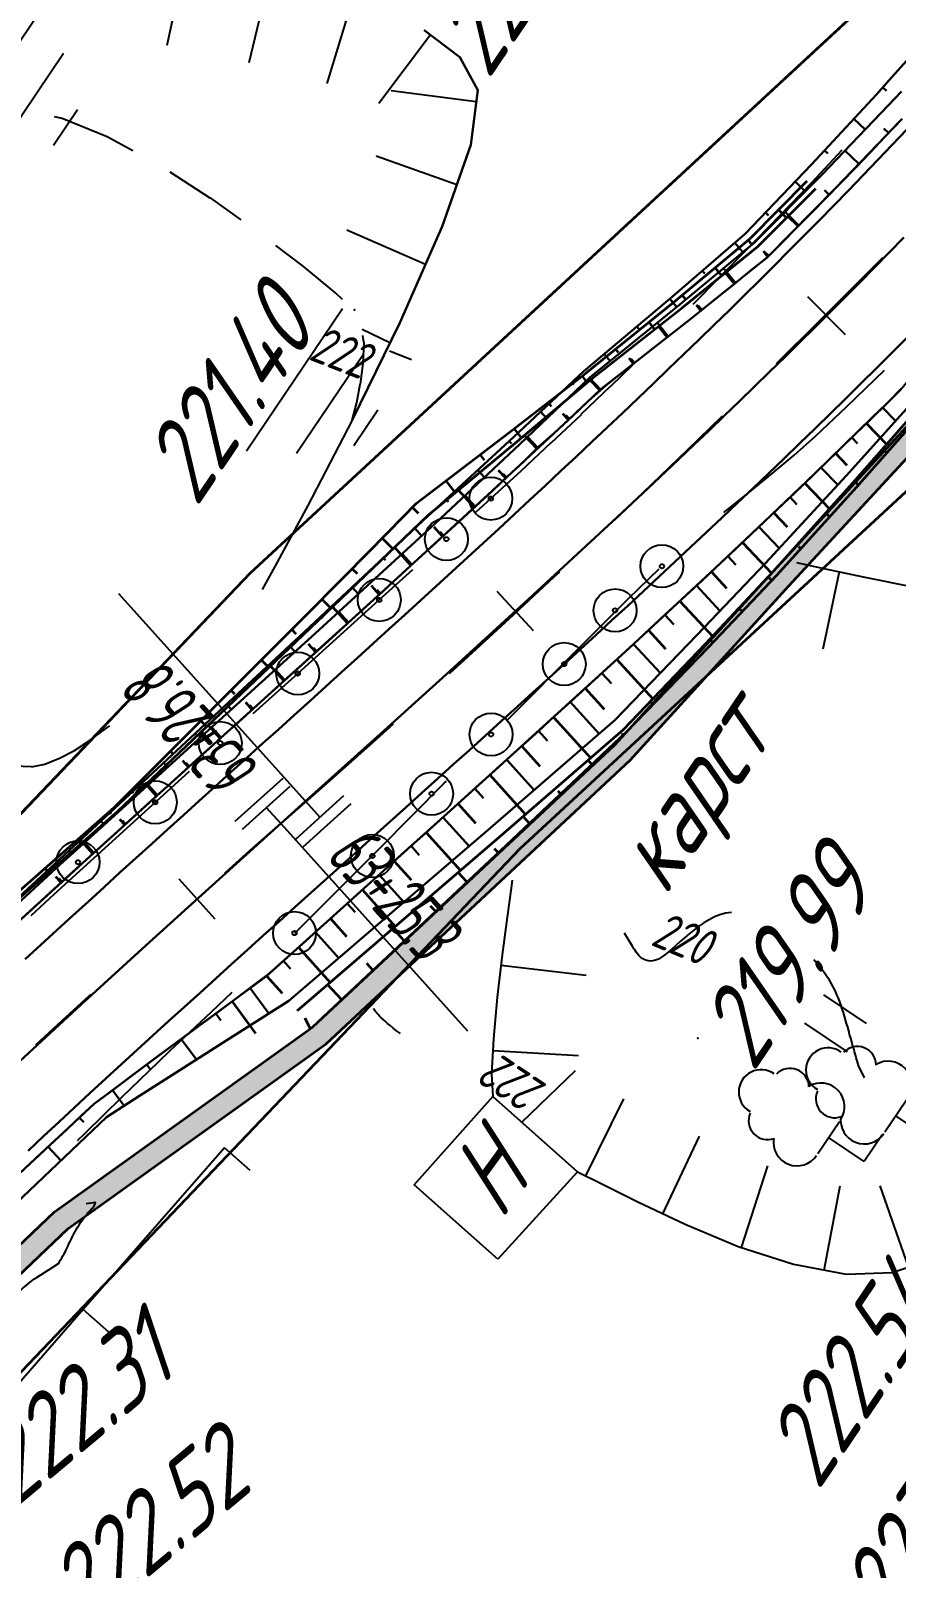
# Model space of a CAD drawing. Header units: millimetres. Extents: x -698 to 8131, y -704 to 4503.
# Drawn here: x 4693.9 to 4734.2, y 3170.8 to 3242.4 of the extents above; entities that cross this region are included whole.
import ezdxf
from ezdxf import colors
from ezdxf.entities.mleader import LeaderData, LeaderLine
from ezdxf.math import Vec2, Vec3

# ---------------------------------------------------------------- set-up
doc = ezdxf.new("R2010")
doc.units = ezdxf.units.MM
for name, pattern in [('CONTI', [0]), ('DASHED', [0.75, 0.5, -0.25]), ('STROT', [1.7, 0.5, -1.2])]:
    doc.linetypes.add(name, pattern=pattern)
for name, color, linetype, lineweight in [('10', 1, 'Continuous', 35), ('КОПИЯ_ОСЬ_13_ОТКОСЫ', 7, 'Continuous', 30), ('ОСЬ_ВЕРХ_ПОКРЫТИЯ_ГРАНИЦЫ_ПОЛОС', 7, 'Continuous', 30), ('ОСЬ_ВЕРХ_ПОКРЫТИЯ_ОСЬ', 1, 'Continuous', 30), ('Ось_примыкания', 1, 'Continuous', 35), ('Тротуар', 40, 'Continuous', 35)]:
    doc.layers.add(name, color=color, linetype=linetype, lineweight=lineweight)
for name, color, linetype in [('GOR_BDEFAULT', 212, 'CONTI'), ('NAD_MDEFAULT', 7, 'CONTI'), ('OBRIVDEFAULT', 32, 'CONTI'), ('PI_OTDEFAULT', 172, 'CONTI'), ('PI_TTDEFAULT', 5, 'CONTI'), ('SIT_LDEFAULT', 7, 'CONTI'), ('USLZNDEFAULT', 7, 'CONTI'), ('ZAPSKDEFAULT', 7, 'CONTI'), ('Выноски', 250, 'Continuous'), ('ОСЬ_ВЕРХ_ПОКРЫТИЯ_ОТКОСЫ', 7, 'Continuous'), ('ОСЬ_ВЕРХ_ПОКРЫТИЯ_ПИКЕТЫ', 1, 'Continuous'), ('ОСЬ_ВЕРХ_ПОКРЫТИЯ_РАЗБИВКА_КРИВ', 1, 'Continuous'), ('разметка', 7, 'Continuous')]:
    doc.layers.add(name, color=color, linetype=linetype)
doc.styles.add('eskd', font='isocpeui.ttf', dxfattribs={"width": 1.2})
doc.styles.add('SHRFT', font='isocpeui.ttf', dxfattribs={"width": 3.5})
doc.styles.get("Standard").update_dxf_attribs({"font": 'isocpeui.ttf'})
doc.styles.add('ГОСТ', font='isocpeui.ttf', dxfattribs={"height": 4})

# ---------------------------------------------------------------- blocks, each defined once
blk = doc.blocks.new('BL_2011')
at = {"color": 0}
for p, q in [((0, 0), (0, 2.4)), ((1.6, 0), (1.6, 2.4))]:
    blk.add_line(p, q, dxfattribs=at)
blk = doc.blocks.new('BL_2001')
at = {"color": 0}
for p, q in [((0, 0), (8, 0)), ((6.8, -2), (1.2, -2)), ((3, -4), (5, -4))]:
    blk.add_line(p, q, dxfattribs=at)
blk = doc.blocks.new('BL_104')
at = {"color": 0}
for p, q in [((-0.9, 2), (0.9, 2)), ((0, 0), (0, 2)), ((1.5, 0), (0, 0))]:
    blk.add_line(p, q, dxfattribs=at)
for centre, radius, start, end in [((0, 5.8), 1.04, 358, 185), ((-0.94, 4.8), 0.88, 100, 235), ((0.94, 4.8), 0.88, 305, 80), ((-1, 3.1), 1.1, 115, 270), ((1, 3.1), 1.1, 270, 65)]:
    blk.add_arc(centre, radius, start, end, dxfattribs=at)
blk = doc.blocks.new('BL_26')
at = {"color": 0}
for radius in [1, 0.1]:
    blk.add_circle((0, 0), radius, dxfattribs=at)
blk = doc.blocks.new('*U49')
at = {"layer": 'КОПИЯ_ОСЬ_13_ОТКОСЫ'}
for points in [[(293.361, 561.265), (297.214, 565.544), (300.462, 569.083), (303.738, 572.575), (307.064, 576.033), (309.085, 578.088), (310.551, 579.563), (313.938, 582.922), (317.024, 586.356), (320.766, 590.427), (322.106, 591.68), (323.447, 592.929), (328.149, 597.267), (337.213, 605.704), (342.743, 610.891), (346.716, 614.557), (349.993, 617.632), (354.119, 621.102), (357.514, 624.032), (360.602, 627.258), (363.632, 630.524), (364.23, 631.183), (365.707, 632.841)], [(293.657, 561), (297.501, 565.283), (299.763, 567.763), (302.041, 570.227), (305.325, 573.711), (308.661, 577.157), (312.152, 580.658), (314.193, 582.658), (317.215, 586.154), (320.883, 590.301), (322.228, 591.547), (323.575, 592.789), (325.598, 594.643), (327.623, 596.489), (331.832, 600.306), (337.472, 605.418), (343.071, 610.532), (347.02, 614.231), (350.277, 617.332), (354.476, 620.733), (357.935, 623.609), (361.087, 626.785), (364.184, 630.003), (364.796, 630.653)], [(363.932, 630.854), (364.112, 630.69)], [(362.575, 629.385), (363.111, 628.888)], [(361.215, 627.919), (361.376, 627.769)], [(359.842, 626.464), (360.318, 626.009)], [(358.459, 625.019), (358.6, 624.885)], [(357.035, 623.618), (357.416, 623.177)], [(355.521, 622.312), (355.631, 622.183)], [(354.005, 621.006), (354.333, 620.617)], [(352.475, 619.719), (352.568, 619.608)], [(350.944, 618.432), (351.224, 618.099)], [(349.441, 617.114), (349.54, 617.008)], [(347.982, 615.745), (348.279, 615.429)], [(346.522, 614.378), (346.627, 614.265)], [(345.052, 613.022), (345.366, 612.682)], [(343.583, 611.666), (343.69, 611.549)], [(342.118, 610.304), (342.442, 609.958)], [(340.659, 608.936), (340.755, 608.833)], [(339.2, 607.568), (339.489, 607.26)], [(337.742, 606.199), (337.826, 606.11)], [(336.28, 604.835), (336.531, 604.565)], [(334.816, 603.472), (334.887, 603.395)], [(333.352, 602.109), (333.567, 601.878)], [(331.888, 600.747), (331.947, 600.682)], [(330.424, 599.384), (330.603, 599.191)], [(328.96, 598.021), (329.009, 597.969)], [(327.493, 596.661), (327.639, 596.503)], [(326.023, 595.305), (326.067, 595.258)], [(324.553, 593.949), (324.685, 593.806)]]:
    blk.add_lwpolyline(points, dxfattribs=at)

msp = doc.modelspace()

# ---------------------------------------------------------------- hatches: boundary and pattern name
at = {"layer": 'Тротуар', "lineweight": 30, "ltscale": 7}
msp.add_hatch(color=256, dxfattribs=at).paths.add_polyline_path([(4750.851, 3240.533), (4744.507, 3234.59), (4739.082, 3228.72), (4728.466, 3217.215), (4721.081, 3209.127), (4707.005, 3195.988), (4694.99, 3187.404), (4689.172, 3181.87), (4683.393, 3176.339), (4676.149, 3169.012), (4671.396, 3161.258), (4672.019, 3160.317), (4672.248, 3160.735), (4676.96, 3168.41), (4684.094, 3175.626), (4689.862, 3181.146), (4695.651, 3186.653), (4707.64, 3195.212), (4721.799, 3208.43), (4729.203, 3216.539), (4739.817, 3228.042), (4745.217, 3233.885), (4751.953, 3240.111)])

# ---------------------------------------------------------------- linework, layer by layer
at = {"layer": '10'}
for p, q in [((4737.293, 3247.844), (4704.083, 3217.114)), ((4716.683, 3204.304), (4750.573, 3235.664)), ((4716.683, 3204.304), (4750.573, 3235.664)), ((4704.083, 3217.114), (4605.073, 3113.424)), ((4617.193, 3100.104), (4716.683, 3204.304)), ((4617.193, 3100.104), (4716.683, 3204.304))]:
    msp.add_line(p, q, dxfattribs=at)
msp.add_lwpolyline([(4789.103, 3384.464), (4785.093, 3347.224), (4781.963, 3330.514), (4765.343, 3289.654), (4750.583, 3264.934), (4737.293, 3247.844), (4704.083, 3217.114), (4605.073, 3113.424), (4594.853, 3105.354), (4502.873, 3046.584), (4488.273, 3034.384), (4472.633, 3015.434), (4468.193, 2995.454), (4472.373, 2972.494)], dxfattribs=at)
at = {"layer": 'GOR_BDEFAULT', "color": 212, "flags": 128}
for points, elevation in [([(4711.619, 3227.08), (4710.579, 3227.48)], 222), ([(4726.519, 3201.33), (4726.249, 3201.29), (4725.979, 3201.22), (4725.729, 3201.12), (4725.479, 3200.99), (4725.229, 3200.85), (4724.999, 3200.69), (4724.769, 3200.51), (4724.549, 3200.33), (4724.339, 3200.15), (4724.139, 3199.97), (4723.939, 3199.8), (4723.759, 3199.63), (4723.579, 3199.48), (4723.419, 3199.35), (4723.259, 3199.24), (4723.119, 3199.16), (4722.979, 3199.11), (4722.859, 3199.08), (4722.739, 3199.06), (4722.639, 3199.07), (4722.539, 3199.1), (4722.449, 3199.14), (4722.359, 3199.19), (4722.289, 3199.25), (4722.209, 3199.32), (4722.149, 3199.4), (4722.089, 3199.48), (4722.029, 3199.56), (4721.979, 3199.64), (4721.929, 3199.72), (4721.539, 3200.37)], 220), ([(4726.519, 3201.33), (4726.249, 3201.29), (4725.979, 3201.22), (4725.729, 3201.12), (4725.479, 3200.99), (4725.229, 3200.85), (4724.999, 3200.69), (4724.769, 3200.51), (4724.549, 3200.33), (4724.339, 3200.15), (4724.139, 3199.97), (4723.939, 3199.8), (4723.759, 3199.63), (4723.579, 3199.48), (4723.419, 3199.35), (4723.259, 3199.24), (4723.119, 3199.16), (4722.979, 3199.11), (4722.859, 3199.08), (4722.739, 3199.06), (4722.639, 3199.07), (4722.539, 3199.1), (4722.449, 3199.14), (4722.359, 3199.19), (4722.289, 3199.25), (4722.209, 3199.32), (4722.149, 3199.4), (4722.089, 3199.48), (4722.029, 3199.56), (4721.979, 3199.64), (4721.929, 3199.72), (4721.539, 3200.37)], 220), ([(4732.729, 3193.62), (4732.449, 3194.2), (4732.409, 3194.31), (4732.379, 3194.42), (4732.339, 3194.55), (4732.299, 3194.69), (4732.259, 3194.83), (4732.219, 3194.98), (4732.169, 3195.14), (4732.129, 3195.3), (4732.079, 3195.47), (4732.029, 3195.64), (4731.989, 3195.81), (4731.939, 3195.98), (4731.889, 3196.16), (4731.839, 3196.33), (4731.789, 3196.5), (4731.739, 3196.67), (4731.689, 3196.83), (4731.629, 3197), (4731.569, 3197.16), (4731.509, 3197.33), (4731.439, 3197.49), (4731.369, 3197.66), (4731.279, 3197.83), (4731.189, 3198), (4731.089, 3198.17), (4730.969, 3198.35), (4730.839, 3198.53), (4730.699, 3198.72), (4730.539, 3198.92), (4730.369, 3199.12)], 220), ([(4732.729, 3193.62), (4732.449, 3194.2), (4732.409, 3194.31), (4732.379, 3194.42), (4732.339, 3194.55), (4732.299, 3194.69), (4732.259, 3194.83), (4732.219, 3194.98), (4732.169, 3195.14), (4732.129, 3195.3), (4732.079, 3195.47), (4732.029, 3195.64), (4731.989, 3195.81), (4731.939, 3195.98), (4731.889, 3196.16), (4731.839, 3196.33), (4731.789, 3196.5), (4731.739, 3196.67), (4731.689, 3196.83), (4731.629, 3197), (4731.569, 3197.16), (4731.509, 3197.33), (4731.439, 3197.49), (4731.369, 3197.66), (4731.279, 3197.83), (4731.189, 3198), (4731.089, 3198.17), (4730.969, 3198.35), (4730.839, 3198.53), (4730.699, 3198.72), (4730.539, 3198.92), (4730.369, 3199.12)], 220), ([(4711.099, 3195.69), (4710.919, 3195.82), (4710.759, 3195.94), (4710.619, 3196.06), (4710.489, 3196.16), (4710.379, 3196.26), (4710.279, 3196.35), (4710.189, 3196.43), (4710.119, 3196.5), (4710.059, 3196.57), (4709.999, 3196.63), (4709.959, 3196.68), (4709.919, 3196.73), (4709.889, 3196.78), (4709.859, 3196.82), (4709.839, 3196.85)], 222), ([(4682.579, 3171.48), (4682.749, 3171.87), (4682.919, 3172.25), (4683.099, 3172.59), (4683.289, 3172.92), (4683.469, 3173.22), (4683.659, 3173.5), (4683.839, 3173.76), (4684.019, 3174), (4684.189, 3174.22), (4684.359, 3174.43), (4684.519, 3174.62), (4684.669, 3174.79), (4684.809, 3174.94), (4684.939, 3175.08), (4685.059, 3175.21), (4686.159, 3176.62), (4686.279, 3176.76), (4686.409, 3176.9), (4686.559, 3177.06), (4686.719, 3177.22), (4686.889, 3177.4), (4687.069, 3177.58), (4687.259, 3177.77), (4687.449, 3177.96), (4687.659, 3178.16), (4687.859, 3178.37), (4688.069, 3178.57), (4688.289, 3178.78), (4688.499, 3178.99), (4688.719, 3179.21), (4688.939, 3179.42), (4689.149, 3179.63), (4689.369, 3179.84), (4689.579, 3180.04), (4689.789, 3180.25), (4689.999, 3180.45), (4690.209, 3180.65), (4690.409, 3180.85), (4690.609, 3181.05), (4690.809, 3181.24), (4691.009, 3181.43), (4691.199, 3181.62), (4691.389, 3181.81), (4691.579, 3181.99), (4691.769, 3182.17), (4691.949, 3182.35), (4692.119, 3182.52), (4692.299, 3182.69), (4692.469, 3182.85), (4692.629, 3183.01), (4692.789, 3183.16), (4692.949, 3183.31), (4693.099, 3183.46), (4693.249, 3183.59), (4693.389, 3183.72), (4693.519, 3183.84), (4693.649, 3183.95), (4693.779, 3184.06), (4693.899, 3184.15), (4694.009, 3184.24), (4694.119, 3184.31), (4695.159, 3184.98), (4695.209, 3185.06), (4695.259, 3185.14), (4695.319, 3185.23), (4695.369, 3185.33), (4695.419, 3185.43), (4695.479, 3185.54), (4695.529, 3185.65), (4695.589, 3185.77), (4695.639, 3185.89), (4695.699, 3186), (4695.759, 3186.12), (4695.819, 3186.24), (4695.869, 3186.36), (4695.929, 3186.47), (4695.999, 3186.58), (4696.059, 3186.68), (4696.119, 3186.78), (4696.179, 3186.88), (4696.249, 3186.97), (4696.309, 3187.05), (4696.369, 3187.13), (4696.429, 3187.21), (4696.489, 3187.28), (4696.549, 3187.35), (4696.599, 3187.41), (4696.649, 3187.46), (4696.699, 3187.52), (4696.749, 3187.56), (4696.789, 3187.61), (4696.829, 3187.64), (4696.889, 3187.82), (4696.449, 3187.76)], 222)]:
    msp.add_lwpolyline(points, dxfattribs=dict(at, elevation=elevation))
at = {"layer": 'OBRIVDEFAULT', "color": 32}
for p, q in [((4701.049, 3245.63), (4700.209, 3241.72)), ((4704.959, 3244.8), (4704.029, 3240.91)), ((4708.829, 3243.77), (4707.669, 3239.94)), ((4712.499, 3242.21), (4710.089, 3239.02)), ((4713.869, 3241.17, 222.558), (4712.199, 3242.43, 222.569)), ((4714.699, 3239.63, 222.548), (4713.869, 3241.17, 222.558)), ((4714.629, 3239.1), (4710.659, 3239.6)), ((4714.379, 3237.09, 222.439), (4714.699, 3239.63, 222.548)), ((4713.039, 3233.28, 222.268), (4714.379, 3237.09, 222.439)), ((4713.729, 3235.23), (4709.959, 3236.56)), ((4711.069, 3228.8, 222.06), (4713.039, 3233.28, 222.268)), ((4712.259, 3231.51), (4708.599, 3233.12)), ((4708.849, 3224.27, 221.844), (4711.069, 3228.8, 222.06)), ((4710.609, 3227.86), (4709.319, 3228.49)), ((4730.849, 3217.34, 221.67), (4729.569, 3217.61, 221.686)), ((4731.549, 3217.19), (4730.779, 3213.59)), ((4732.679, 3216.95, 221.648), (4730.849, 3217.34, 221.67)), ((4734.829, 3216.52, 221.622), (4732.679, 3216.95, 221.648)), ((4716.309, 3202.83, 220.375), (4716.239, 3202.35, 220.454)), ((4716.239, 3202.35, 220.454), (4716.069, 3201.11, 220.66)), ((4716.069, 3201.11, 220.66), (4715.839, 3199.36, 220.95)), ((4715.839, 3199.36, 220.95), (4715.609, 3197.38, 221.276)), ((4715.779, 3198.87), (4719.749, 3198.41)), ((4715.609, 3197.38, 221.276), (4715.429, 3195.44, 221.595)), ((4715.429, 3195.44, 221.595), (4715.339, 3193.81, 221.861)), ((4715.399, 3194.89), (4719.389, 3194.67)), ((4716.751, 3191.558), (4719.249, 3193.97)), ((4715.339, 3193.81, 221.861), (4715.399, 3192.76, 222.033)), ((4719.729, 3189.06), (4721.509, 3192.64)), ((4723.319, 3187.29), (4725.029, 3190.91)), ((4719.349, 3189.25, 222.391), (4720.419, 3188.72, 222.402)), ((4726.989, 3185.72), (4728.219, 3189.53)), ((4720.419, 3188.72, 222.402), (4722.159, 3187.84, 222.421)), ((4730.839, 3184.67), (4731.589, 3188.6)), ((4734.779, 3184.82), (4733.449, 3188.59)), ((4722.159, 3187.84, 222.421), (4724.359, 3186.8, 222.444)), ((4724.359, 3186.8, 222.444), (4726.839, 3185.77, 222.47)), ((4726.839, 3185.77, 222.47), (4729.409, 3184.94, 222.495)), ((4734.029, 3184.55, 222.539), (4736.349, 3185.37, 222.689)), ((4729.409, 3184.94, 222.495), (4731.869, 3184.47, 222.518)), ((4731.869, 3184.47, 222.518), (4734.029, 3184.55, 222.539))]:
    msp.add_line(p, q, dxfattribs=at)
at = {"layer": 'PI_TTDEFAULT', "color": 5}
for p in [(4714.699, 3239.63, 222.548), (4708.949, 3229.4, 221.403), (4724.959, 3195.47, 219.99), (4734.029, 3184.55, 222.539)]:
    msp.add_point(p, dxfattribs=at)
at = {"layer": 'SIT_LDEFAULT', "color": 7}
for p, q in [((4712.199, 3242.43), (4713.869, 3241.17)), ((4713.869, 3241.17), (4714.699, 3239.63)), ((4714.699, 3239.63), (4714.379, 3237.09)), ((4695.329, 3238.32), (4694.979, 3238.4)), ((4697.429, 3237.47), (4695.329, 3238.32)), ((4698.629, 3236.81), (4697.429, 3237.47)), ((4714.379, 3237.09), (4713.039, 3233.28)), ((4730.269, 3235.34), (4731.689, 3236.85)), ((4702.229, 3234.61), (4700.369, 3235.81)), ((4728.279, 3233.28), (4730.269, 3235.34)), ((4703.679, 3233.59), (4702.239, 3234.62)), ((4713.039, 3233.28), (4711.069, 3228.8)), ((4726.499, 3231.45), (4728.279, 3233.28)), ((4706.559, 3231.43), (4705.289, 3232.4)), ((4708.089, 3230.18), (4706.559, 3231.43)), ((4724.989, 3229.91), (4726.499, 3231.45)), ((4708.399, 3229.89), (4708.089, 3230.18)), ((4724.739, 3229.66), (4724.989, 3229.91)), ((4711.069, 3228.8), (4708.849, 3224.27)), ((4709.389, 3227.89), (4709.349, 3228.21)), ((4709.359, 3226.91), (4709.399, 3227.89)), ((4709.229, 3225.94), (4709.359, 3226.91)), ((4720.909, 3225.86), (4721.909, 3226.83)), ((4731.879, 3224.89), (4733.649, 3226.59)), ((4709.059, 3225.09), (4709.219, 3225.94)), ((4719.519, 3224.54), (4720.899, 3225.87)), ((4708.909, 3224.5), (4709.059, 3225.09)), ((4730.449, 3223.54), (4731.879, 3224.89)), ((4708.849, 3224.27), (4706.779, 3220.29)), ((4708.849, 3224.27), (4708.909, 3224.5)), ((4718.119, 3223.21), (4719.529, 3224.53)), ((4729.449, 3222.64), (4730.449, 3223.54)), ((4716.719, 3221.91), (4718.119, 3223.22)), ((4728.419, 3221.78), (4729.449, 3222.64)), ((4715.309, 3220.61), (4716.719, 3221.91)), ((4727.379, 3220.93), (4728.419, 3221.78)), ((4714.629, 3219.99), (4715.309, 3220.61)), ((4726.329, 3220.09), (4727.379, 3220.93)), ((4706.779, 3220.29), (4705.249, 3217.45)), ((4726.169, 3219.96), (4726.329, 3220.09)), ((4705.249, 3217.45), (4704.649, 3216.37)), ((4710.109, 3215.89), (4711.669, 3217.3)), ((4721.729, 3215.95), (4723.149, 3217.34)), ((4706.309, 3212.46), (4710.109, 3215.89)), ((4719.279, 3213.51), (4721.729, 3215.95)), ((4716.289, 3210.51), (4719.279, 3213.51)), ((4704.239, 3210.59), (4706.309, 3212.46)), ((4716.069, 3210.28), (4716.289, 3210.51)), ((4696.539, 3209.29), (4697.059, 3209.66)), ((4697.059, 3209.66), (4697.419, 3209.93)), ((4697.419, 3209.93), (4697.549, 3210.03)), ((4695.899, 3208.88), (4696.539, 3209.29)), ((4693.899, 3208.12), (4694.529, 3208.23)), ((4694.529, 3208.23), (4695.209, 3208.51)), ((4695.209, 3208.51), (4695.899, 3208.88)), ((4693.899, 3208.12), (4692.169, 3208.18)), ((4698.339, 3205.25), (4701.269, 3207.91)), ((4710.129, 3204.33), (4713.119, 3207.33)), ((4713.119, 3207.33), (4713.239, 3207.45)), ((4694.959, 3202.18), (4698.339, 3205.25)), ((4707.689, 3201.89), (4710.129, 3204.33)), ((4693.879, 3201.18), (4694.959, 3202.18)), ((4706.169, 3200.37), (4707.689, 3201.89)), ((4702.289, 3196.7), (4703.259, 3197.61)), ((4701.309, 3195.79), (4702.289, 3196.7)), ((4700.339, 3194.87), (4701.309, 3195.79)), ((4699.379, 3193.95), (4700.339, 3194.87)), ((4698.129, 3192.74), (4699.379, 3193.95)), ((4696.399, 3191.05), (4698.129, 3192.74)), ((4711.739, 3188.64), (4715.399, 3192.76)), ((4715.399, 3192.76), (4719.349, 3189.25)), ((4696.049, 3190.71), (4696.399, 3191.05)), ((4702.889, 3190.36), (4696.309, 3182.83)), ((4704.089, 3189.31), (4702.889, 3190.36)), ((4719.349, 3189.25), (4715.639, 3185.18)), ((4715.639, 3185.18), (4711.739, 3188.64)), ((4696.309, 3182.83), (4690.329, 3176)), ((4697.509, 3181.78), (4696.309, 3182.83))]:
    msp.add_line(p, q, dxfattribs=at)
at = {"layer": 'КОПИЯ_ОСЬ_13_ОТКОСЫ'}
for points in [[(4663.301, 3169.915), (4667.145, 3174.197), (4669.407, 3176.677), (4671.685, 3179.141), (4674.969, 3182.625), (4678.305, 3186.071), (4681.797, 3189.572), (4683.837, 3191.572), (4686.86, 3195.068), (4690.527, 3199.215), (4691.872, 3200.462), (4693.219, 3201.703), (4695.242, 3203.557), (4697.267, 3205.403), (4701.476, 3209.221), (4707.116, 3214.332), (4712.715, 3219.446), (4716.664, 3223.145), (4719.921, 3226.246), (4724.12, 3229.648), (4727.579, 3232.523), (4730.732, 3235.699), (4733.828, 3238.918), (4734.44, 3239.567)], [(4663.781, 3169.487), (4667.627, 3173.76), (4671.515, 3177.992), (4674.79, 3181.472), (4678.114, 3184.915), (4680.186, 3187.009), (4682.274, 3189.087), (4684.314, 3191.08), (4687.316, 3194.585), (4690.961, 3198.746), (4692.306, 3199.989), (4693.654, 3201.228), (4695.678, 3203.078), (4697.705, 3204.919), (4701.918, 3208.73), (4707.566, 3213.834), (4710.378, 3216.386), (4715.17, 3220.778), (4719.127, 3224.467), (4720.435, 3225.703), (4724.704, 3229.046), (4728.223, 3231.876), (4731.377, 3235.07), (4734.476, 3238.307)], [(4733.84, 3237.643), (4733.625, 3237.85)], [(4732.458, 3236.198), (4731.809, 3236.819)], [(4731.07, 3234.758), (4730.855, 3234.971)], [(4729.665, 3233.335), (4729.019, 3233.973)], [(4728.259, 3231.912), (4728.051, 3232.118)], [(4726.704, 3230.655), (4726.154, 3231.339)], [(4725.146, 3229.401), (4724.976, 3229.612)], [(4723.576, 3228.163), (4723.076, 3228.801)], [(4722.001, 3226.929), (4721.847, 3227.126)], [(4720.427, 3225.695), (4719.914, 3226.239)], [(4673.252, 3168.65), (4677.08, 3172.816), (4680.293, 3176.23), (4683.545, 3179.598), (4686.284, 3182.361), (4689.604, 3185.61), (4692.862, 3188.716), (4696.822, 3192.406), (4698.275, 3193.496), (4699.732, 3194.582), (4701.923, 3196.206), (4704.856, 3198.366), (4714.06, 3206.646), (4716.896, 3209.209), (4721.752, 3213.639), (4725.782, 3217.38), (4729.783, 3221.173), (4733.086, 3224.38), (4733.743, 3225.027), (4734.398, 3225.676)], [(4675.198, 3169.431), (4677.746, 3172.184), (4680.317, 3174.916), (4683.557, 3178.28), (4686.945, 3181.697), (4690.26, 3184.932), (4693.478, 3188.064), (4697.393, 3191.789), (4698.932, 3192.781), (4700.475, 3193.77), (4702.795, 3195.247), (4705.899, 3197.212), (4715.297, 3205.276), (4721.095, 3210.291), (4724.928, 3214.259), (4728.102, 3217.6), (4731.866, 3221.67), (4734.964, 3225.107)], [(4733.562, 3224.848), (4734.172, 3224.229)], [(4718.973, 3224.323), (4718.81, 3224.498)], [(4717.509, 3222.959), (4717.021, 3223.484)], [(4732.13, 3223.452), (4732.391, 3223.183)], [(4730.695, 3222.058), (4731.479, 3221.251)], [(4716.047, 3221.595), (4715.888, 3221.766)], [(4714.579, 3220.237), (4714.108, 3220.751)], [(4729.255, 3220.671), (4729.569, 3220.339)], [(4713.105, 3218.885), (4712.951, 3219.053)], [(4727.803, 3219.295), (4728.748, 3218.299)], [(4711.631, 3217.534), (4711.171, 3218.036)], [(4726.351, 3217.92), (4726.72, 3217.53)], [(4710.155, 3216.184), (4710.004, 3216.351)], [(4724.891, 3216.553), (4725.986, 3215.373)], [(4708.674, 3214.839), (4708.219, 3215.34)], [(4723.425, 3215.192), (4723.843, 3214.743)], [(4707.193, 3213.496), (4707.043, 3213.661)], [(4721.959, 3213.832), (4723.212, 3212.482)], [(4705.709, 3212.155), (4705.261, 3212.651)], [(4720.484, 3212.482), (4720.934, 3211.988)], [(4719.006, 3211.134), (4720.358, 3209.653)], [(4704.225, 3210.814), (4704.077, 3210.978)], [(4702.741, 3209.473), (4702.297, 3209.964)], [(4717.528, 3209.786), (4717.957, 3209.317)], [(4701.257, 3208.132), (4701.11, 3208.294)], [(4716.047, 3208.442), (4717.324, 3207.029)], [(4699.774, 3206.791), (4699.334, 3207.277)], [(4714.564, 3207.101), (4714.969, 3206.652)], [(4698.29, 3205.449), (4698.145, 3205.61)], [(4713.078, 3205.763), (4714.292, 3204.413)], [(4696.809, 3204.106), (4696.372, 3204.587)], [(4711.59, 3204.425), (4711.974, 3203.998)], [(4695.33, 3202.759), (4695.185, 3202.918)], [(4710.104, 3203.087), (4711.255, 3201.808)], [(4708.617, 3201.75), (4708.98, 3201.347)], [(4707.13, 3200.412), (4708.218, 3199.202)], [(4705.643, 3199.075), (4705.971, 3198.71)], [(4704.098, 3197.808), (4704.97, 3196.624)], [(4702.488, 3196.622), (4702.723, 3196.303)], [(4700.88, 3195.433), (4701.588, 3194.478)], [(4699.274, 3194.241), (4699.455, 3193.999)], [(4697.672, 3193.044), (4698.215, 3192.319)], [(4696.136, 3191.767), (4696.334, 3191.555)], [(4694.673, 3190.404), (4695.267, 3189.766)]]:
    msp.add_lwpolyline(points, dxfattribs=at)
at = {"layer": 'ОСЬ_ВЕРХ_ПОКРЫТИЯ_ГРАНИЦЫ_ПОЛОС', "linetype": 'Continuous'}
for points in [[(4693.25, 3200.857), (4693.916, 3201.467), (4694.649, 3202.137), (4695.485, 3202.901), (4696.279, 3203.624), (4696.979, 3204.26), (4697.757, 3204.967), (4698.481, 3205.622), (4699.17, 3206.244), (4699.974, 3206.972), (4700.677, 3207.607), (4701.556, 3208.402), (4702.188, 3208.974), (4702.902, 3209.619), (4703.544, 3210.199), (4704.401, 3210.974), (4705.104, 3211.609), (4705.807, 3212.244), (4706.533, 3212.9), (4707.243, 3213.542), (4708.082, 3214.302), (4708.856, 3215.004), (4709.55, 3215.635), (4710.284, 3216.301), (4710.992, 3216.949), (4711.742, 3217.636), (4712.424, 3218.261), (4713.132, 3218.91), (4713.826, 3219.546), (4714.604, 3220.259), (4715.381, 3220.975), (4716.104, 3221.649), (4716.827, 3222.323), (4717.532, 3223.015), (4718.272, 3223.67), (4718.943, 3224.296), (4719.877, 3225.176), (4720.661, 3225.88), (4721.391, 3226.452), (4722.132, 3227.032), (4722.874, 3227.613), (4723.711, 3228.269), (4724.355, 3228.773), (4725.191, 3229.438), (4725.991, 3230.081), (4726.643, 3230.605), (4727.476, 3231.275), (4728.171, 3231.824), (4728.866, 3232.519), (4729.558, 3233.216), (4730.247, 3233.915), (4730.934, 3234.616), (4731.619, 3235.318), (4732.301, 3236.023), (4732.98, 3236.731), (4733.656, 3237.44), (4734.329, 3238.152)], [(4693.605, 3199.146), (4694.341, 3199.822), (4695.077, 3200.497), (4695.813, 3201.171), (4696.551, 3201.843), (4697.288, 3202.514), (4698.026, 3203.185), (4698.764, 3203.855), (4699.502, 3204.524), (4700.241, 3205.192), (4700.979, 3205.86), (4701.718, 3206.527), (4702.456, 3207.194), (4703.194, 3207.861), (4703.932, 3208.527), (4704.67, 3209.193), (4705.407, 3209.859), (4706.145, 3210.525), (4706.882, 3211.192), (4707.619, 3211.858), (4708.355, 3212.524), (4709.09, 3213.19), (4709.825, 3213.857), (4710.56, 3214.523), (4711.293, 3215.19), (4712.026, 3215.858), (4712.758, 3216.526), (4713.489, 3217.195), (4714.219, 3217.864), (4714.949, 3218.534), (4715.677, 3219.204), (4716.403, 3219.875), (4717.129, 3220.548), (4717.854, 3221.221), (4718.577, 3221.895), (4719.298, 3222.57), (4720.019, 3223.246), (4720.737, 3223.924), (4721.454, 3224.602), (4722.17, 3225.282), (4722.884, 3225.964), (4723.596, 3226.647), (4724.306, 3227.331), (4725.014, 3228.016), (4725.72, 3228.704), (4726.425, 3229.393), (4727.127, 3230.083), (4727.827, 3230.776), (4728.525, 3231.47), (4729.22, 3232.166), (4729.913, 3232.864), (4730.604, 3233.564), (4731.292, 3234.266), (4731.978, 3234.97), (4732.661, 3235.677), (4733.341, 3236.385), (4734.018, 3237.096), (4734.693, 3237.809)], [(4693.743, 3190.229), (4694.464, 3190.903), (4695.188, 3191.575), (4695.912, 3192.247), (4696.639, 3192.918), (4697.366, 3193.587), (4698.095, 3194.256), (4698.826, 3194.924), (4699.557, 3195.591), (4700.29, 3196.258), (4701.023, 3196.924), (4701.757, 3197.59), (4702.493, 3198.255), (4703.229, 3198.919), (4703.966, 3199.584), (4704.703, 3200.248), (4705.441, 3200.913), (4706.179, 3201.577), (4706.918, 3202.241), (4707.658, 3202.906), (4708.397, 3203.57), (4709.137, 3204.235), (4709.876, 3204.9), (4710.616, 3205.565), (4711.356, 3206.23), (4712.096, 3206.896), (4712.836, 3207.563), (4713.575, 3208.23), (4714.315, 3208.897), (4715.054, 3209.565), (4715.793, 3210.234), (4716.532, 3210.904), (4717.27, 3211.575), (4718.008, 3212.246), (4718.746, 3212.919), (4719.483, 3213.593), (4720.219, 3214.268), (4720.954, 3214.944), (4721.689, 3215.621), (4722.423, 3216.3), (4723.156, 3216.98), (4723.888, 3217.662), (4724.619, 3218.345), (4725.349, 3219.03), (4726.077, 3219.716), (4726.805, 3220.405), (4727.531, 3221.095), (4728.256, 3221.786), (4728.979, 3222.48), (4729.701, 3223.176), (4730.422, 3223.874), (4731.141, 3224.574), (4731.858, 3225.276), (4732.573, 3225.98), (4733.287, 3226.687), (4733.998, 3227.396), (4734.708, 3228.107)], [(4693.365, 3189.189), (4694.084, 3189.864), (4694.805, 3190.537), (4695.528, 3191.209), (4696.252, 3191.88), (4696.828, 3192.412), (4697.751, 3193.103), (4698.564, 3193.712), (4699.381, 3194.32), (4700.177, 3194.912), (4701.004, 3195.525), (4701.725, 3196.059), (4702.517, 3196.644), (4703.273, 3197.201), (4704.038, 3197.764), (4704.97, 3198.469), (4705.707, 3199.132), (4706.65, 3199.981), (4707.379, 3200.637), (4707.807, 3201.021), (4708.596, 3201.731), (4709.4, 3202.455), (4710.14, 3203.12), (4710.991, 3203.885), (4711.619, 3204.45), (4712.245, 3205.014), (4713.099, 3205.782), (4713.939, 3206.538), (4714.8, 3207.315), (4715.32, 3207.785), (4716.059, 3208.453), (4716.799, 3209.122), (4717.54, 3209.797), (4718.278, 3210.47), (4719.015, 3211.142), (4719.753, 3211.816), (4720.491, 3212.489), (4721.229, 3213.162), (4721.972, 3213.844), (4722.705, 3214.524), (4723.439, 3215.205), (4724.384, 3216.082), (4725.138, 3216.782), (4725.782, 3217.38), (4726.465, 3218.027), (4727.103, 3218.632), (4727.749, 3219.245), (4728.7, 3220.146), (4729.39, 3220.8), (4730.021, 3221.404), (4730.869, 3222.227), (4731.557, 3222.895), (4732.289, 3223.606), (4732.982, 3224.278), (4733.825, 3225.109), (4734.454, 3225.745)]]:
    msp.add_lwpolyline(points, dxfattribs=at)
at = {"layer": 'ОСЬ_ВЕРХ_ПОКРЫТИЯ_ОСЬ'}
msp.add_lwpolyline([(4693.351, 3194.394), (4694.772, 3195.709), (4696.196, 3197.019), (4697.625, 3198.325), (4699.056, 3199.628), (4701.207, 3201.578), (4705.519, 3205.467), (4705.519, 3205.467), (4706.675, 3206.509), (4706.675, 3206.509), (4710.322, 3209.797), (4713.235, 3212.433), (4715.415, 3214.415), (4716.864, 3215.741), (4718.311, 3217.07), (4719.753, 3218.403), (4721.192, 3219.741), (4722.625, 3221.084), (4724.054, 3222.432), (4724.766, 3223.108), (4725.477, 3223.786), (4726.186, 3224.466), (4726.893, 3225.147), (4727.599, 3225.83), (4728.303, 3226.515), (4729.005, 3227.201), (4729.706, 3227.89), (4730.404, 3228.58), (4731.101, 3229.273), (4731.795, 3229.967), (4732.487, 3230.664), (4733.177, 3231.363), (4733.865, 3232.064), (4734.551, 3232.767)], dxfattribs=at)
at = {"layer": 'ОСЬ_ВЕРХ_ПОКРЫТИЯ_ОТКОСЫ'}
for points in [[(4696.829, 3192.412), (4698.275, 3193.496), (4699.732, 3194.582), (4701.923, 3196.206), (4704.856, 3198.366), (4714.06, 3206.646), (4716.896, 3209.209), (4721.752, 3213.639), (4725.782, 3217.38), (4729.783, 3221.173), (4733.086, 3224.38), (4733.743, 3225.027), (4734.398, 3225.676), (4737.324, 3229.271), (4740.194, 3232.913), (4740.761, 3233.647), (4742.333, 3235.338), (4743.891, 3237.043), (4745.433, 3238.767), (4745.433, 3238.767)], [(4663.781, 3169.487), (4667.627, 3173.76), (4671.515, 3177.992), (4674.79, 3181.472), (4678.114, 3184.915), (4680.186, 3187.009), (4682.274, 3189.087), (4684.314, 3191.08), (4687.316, 3194.585), (4690.961, 3198.746), (4692.306, 3199.989), (4693.654, 3201.228), (4695.678, 3203.078), (4697.705, 3204.919), (4701.918, 3208.73), (4707.566, 3213.834), (4710.378, 3216.386), (4715.17, 3220.778), (4719.127, 3224.467), (4720.435, 3225.703), (4724.704, 3229.046), (4728.223, 3231.876), (4730.942, 3234.629)]]:
    msp.add_lwpolyline(points, dxfattribs=at)
at = {"layer": 'ОСЬ_ВЕРХ_ПОКРЫТИЯ_ПИКЕТЫ'}
for p, q in [((4731.84, 3228.245), (4730.076, 3230.016)), ((4717.296, 3214.441), (4715.608, 3216.286)), ((4702.456, 3201.022), (4700.78, 3202.876))]:
    msp.add_line(p, q, dxfattribs=at)
at = {"layer": 'ОСЬ_ВЕРХ_ПОКРЫТИЯ_РАЗБИВКА_КРИВ'}
for p, q in [((4706.675, 3206.509), (4697.974, 3216.167)), ((4703.4, 3205.577), (4705.629, 3207.585)), ((4703.735, 3205.206), (4705.964, 3207.214)), ((4706.23, 3204.762), (4708.459, 3206.77)), ((4705.519, 3205.467), (4704.849, 3206.21)), ((4706.565, 3204.39), (4708.793, 3206.398)), ((4706.675, 3206.509), (4707.344, 3205.766)), ((4705.519, 3205.467), (4714.22, 3195.808))]:
    msp.add_line(p, q, dxfattribs=at)
at = {"layer": 'Ось_примыкания', "color": 0}
for p, q in [((4728.71, 3234.059), (4729.089, 3233.686)), ((4729.624, 3233.294), (4729.158, 3233.754)), ((4727.298, 3232.643), (4727.463, 3232.446)), ((4728.218, 3231.872), (4728.01, 3232.13)), ((4725.76, 3231.365), (4726.071, 3230.992)), ((4726.659, 3230.618), (4726.246, 3231.133)), ((4724.222, 3230.087), (4724.368, 3229.911)), ((4725.101, 3229.365), (4724.895, 3229.621)), ((4722.67, 3228.825), (4722.941, 3228.491)), ((4723.53, 3228.127), (4723.129, 3228.639)), ((4721.116, 3227.567), (4721.242, 3227.411)), ((4721.956, 3226.894), (4721.756, 3227.148)), ((4719.558, 3226.312), (4719.796, 3226.006)), ((4720.385, 3225.656), (4719.94, 3226.127)), ((4717.978, 3225.086), (4718.12, 3224.903)), ((4718.93, 3224.283), (4718.67, 3224.563)), ((4732.809, 3224.111), (4733.757, 3223.135)), ((4716.398, 3223.86), (4716.729, 3223.433)), ((4717.467, 3222.92), (4716.875, 3223.555)), ((4714.809, 3222.645), (4714.997, 3222.4)), ((4731.374, 3222.718), (4731.904, 3222.172)), ((4733.771, 3222.738), (4733.566, 3222.918)), ((4716.004, 3221.556), (4715.668, 3221.916)), ((4713.219, 3221.432), (4713.64, 3220.88)), ((4729.94, 3221.324), (4731.095, 3220.134)), ((4732.446, 3221.239), (4732.347, 3221.327)), ((4714.536, 3220.198), (4713.794, 3221.007)), ((4711.655, 3220.189), (4711.924, 3219.925)), ((4728.49, 3219.947), (4729.114, 3219.288)), ((4731.103, 3219.757), (4730.912, 3219.931)), ((4713.062, 3218.846), (4712.66, 3219.285)), ((4710.252, 3218.764), (4710.747, 3218.275)), ((4711.588, 3217.495), (4710.814, 3218.339)), ((4727.038, 3218.571), (4728.395, 3217.139)), ((4729.76, 3218.276), (4729.667, 3218.36)), ((4708.846, 3217.342), (4709.074, 3217.116)), ((4725.585, 3217.197), (4726.297, 3216.429)), ((4728.41, 3216.8), (4728.234, 3216.967)), ((4710.112, 3216.145), (4709.743, 3216.552)), ((4707.437, 3215.922), (4707.858, 3215.505)), ((4708.631, 3214.801), (4707.929, 3215.574)), ((4724.119, 3215.836), (4725.639, 3214.199)), ((4727.032, 3215.351), (4726.949, 3215.429)), ((4706.027, 3214.504), (4706.219, 3214.313)), ((4722.653, 3214.476), (4723.456, 3213.611)), ((4725.653, 3213.901), (4725.498, 3214.049)), ((4707.149, 3213.457), (4706.817, 3213.825)), ((4704.614, 3213.088), (4704.961, 3212.742)), ((4705.665, 3212.116), (4705.036, 3212.813)), ((4721.183, 3213.12), (4722.862, 3211.28)), ((4724.265, 3212.462), (4724.193, 3212.531)), ((4719.705, 3211.772), (4720.591, 3210.801)), ((4703.202, 3211.672), (4703.357, 3211.518)), ((4704.182, 3210.775), (4703.884, 3211.105)), ((4722.875, 3211.024), (4722.741, 3211.153)), ((4718.228, 3210.424), (4719.964, 3208.521)), ((4701.789, 3210.256), (4702.062, 3209.984)), ((4702.698, 3209.435), (4702.137, 3210.055)), ((4721.479, 3209.592), (4721.416, 3209.658)), ((4716.75, 3209.077), (4717.596, 3208.141)), ((4700.377, 3208.84), (4700.495, 3208.723)), ((4701.214, 3208.093), (4700.951, 3208.385)), ((4720.025, 3208.219), (4719.84, 3208.414)), ((4715.266, 3207.736), (4716.929, 3205.896)), ((4698.965, 3207.424), (4699.163, 3207.226)), ((4699.731, 3206.752), (4699.238, 3207.297)), ((4718.57, 3206.846), (4718.448, 3206.975)), ((4713.781, 3206.396), (4714.596, 3205.49)), ((4697.539, 3206.022), (4697.617, 3205.934)), ((4698.247, 3205.41), (4698.016, 3205.667)), ((4717.116, 3205.473), (4716.812, 3205.795)), ((4696.037, 3204.701), (4696.196, 3204.521)), ((4712.294, 3205.058), (4713.892, 3203.281)), ((4696.766, 3204.066), (4696.283, 3204.598)), ((4715.661, 3204.101), (4715.48, 3204.295)), ((4694.536, 3203.381), (4694.616, 3203.289)), ((4710.807, 3203.72), (4711.591, 3202.85)), ((4714.202, 3202.733), (4713.779, 3203.184)), ((4695.287, 3202.72), (4695.035, 3202.996)), ((4709.32, 3202.383), (4710.856, 3200.676)), ((4707.834, 3201.045), (4708.586, 3200.209)), ((4712.742, 3201.366), (4712.501, 3201.623)), ((4711.283, 3199.998), (4710.741, 3200.577)), ((4706.347, 3199.708), (4707.82, 3198.07)), ((4709.824, 3198.63), (4709.523, 3198.951)), ((4704.86, 3198.37), (4705.581, 3197.569)), ((4708.365, 3197.262), (4707.702, 3197.969)), ((4703.25, 3197.183), (4704.348, 3195.693)), ((4706.883, 3195.928), (4706.652, 3196.399))]:
    msp.add_line(p, q, dxfattribs=at)
for points in [[(4706.301, 3196.767), (4706.301, 3196.767), (4706.301, 3196.767), (4706.301, 3196.767), (4706.301, 3196.767), (4715.699, 3204.832), (4721.499, 3209.85), (4725.31, 3213.848), (4728.466, 3217.215), (4732.183, 3221.343), (4735.243, 3224.828), (4738.182, 3228.435), (4741.067, 3232.09), (4741.637, 3232.827), (4743.217, 3234.526), (4744.782, 3236.239), (4746.332, 3237.972), (4747.113, 3238.867)], [(4707.005, 3195.988), (4707.005, 3195.988), (4707.005, 3195.988), (4707.005, 3195.988), (4707.005, 3195.988), (4716.039, 3204.456), (4721.616, 3209.722), (4725.454, 3213.692), (4728.635, 3217.036), (4732.369, 3221.152), (4735.442, 3224.628), (4738.536, 3228.09), (4741.58, 3231.605), (4742.182, 3232.315), (4743.853, 3233.942), (4745.509, 3235.583), (4747.125, 3237.273), (4747.842, 3238.172)], [(4662.841, 3170.325), (4666.701, 3174.601), (4667.998, 3176.02), (4669.303, 3177.436), (4672.584, 3180.924), (4675.914, 3184.379), (4678.617, 3187.114), (4680.091, 3188.582), (4683.513, 3191.908), (4686.541, 3195.404), (4690.216, 3199.551), (4691.585, 3200.774), (4692.956, 3201.991), (4697.761, 3206.217), (4706.517, 3214.996), (4708.524, 3217.017), (4710.524, 3219.04), (4711.852, 3220.389), (4716.166, 3223.681), (4719.731, 3226.447), (4723.929, 3229.844), (4727.386, 3232.716), (4730.045, 3235.413)], [(4662.571, 3169.283), (4666.407, 3173.571), (4669.642, 3177.123), (4672.906, 3180.62), (4676.219, 3184.084), (4679.585, 3187.508), (4681.738, 3189.632), (4683.79, 3191.621), (4686.771, 3195.161), (4690.39, 3199.363), (4691.756, 3200.587), (4693.124, 3201.807), (4697.919, 3206.042), (4706.893, 3214.579), (4712.366, 3219.828), (4716.542, 3223.276), (4719.992, 3226.171), (4724.246, 3229.518), (4727.752, 3232.349), (4730.457, 3235.053)]]:
    msp.add_lwpolyline(points, dxfattribs=at)
at = {"layer": 'разметка', "linetype": 'DASHED', "lineweight": 30, "ltscale": 14}
msp.add_lwpolyline([(4705.524, 3205.472, 0.021318), (4738.626, 3236.999, 0.000621), (4741.477, 3240.179)], format="xyb", dxfattribs=at)
at = {"layer": 'разметка', "linetype": 'STROT', "lineweight": 30, "ltscale": 7}
msp.add_lwpolyline([(4669.361, 3170.014, -0.010898), (4685.337, 3186.856, -0.010974), (4705.524, 3205.472, 0.001924), (4705.524, 3205.472, 0.001924)], format="xyb", dxfattribs=at)
at = {"layer": 'Тротуар', "linetype": 'Continuous'}
for points in [[(4671.396, 3161.258), (4676.168, 3169.031), (4683.393, 3176.339), (4689.172, 3181.87), (4694.968, 3187.383), (4707.005, 3195.988), (4721.088, 3209.134), (4728.466, 3217.215), (4739.082, 3228.72), (4744.507, 3234.59), (4750.851, 3240.533)], [(4672.248, 3160.735), (4676.96, 3168.41), (4684.094, 3175.626), (4689.862, 3181.146), (4695.607, 3186.611), (4707.64, 3195.212), (4721.799, 3208.43), (4729.203, 3216.539), (4739.817, 3228.042), (4745.217, 3233.885), (4751.535, 3239.803)]]:
    msp.add_lwpolyline(points, dxfattribs=at)

# ---------------------------------------------------------------- block references
at = {"layer": 'USLZNDEFAULT', "color": 7, "rotation": 56}
for name, p in [('BL_26', (4715.309, 3220.61)), ('BL_26', (4713.239, 3218.72)), ('BL_26', (4723.279, 3217.46)), ('BL_26', (4710.109, 3215.89)), ('BL_26', (4721.099, 3215.4)), ('BL_26', (4718.729, 3212.9)), ('BL_26', (4706.309, 3212.46)), ('BL_26', (4702.699, 3209.22)), ('BL_26', (4715.319, 3209.62)), ('BL_26', (4712.549, 3206.86)), ('BL_26', (4699.669, 3206.46)), ('BL_26', (4709.789, 3203.96)), ('BL_26', (4696.069, 3203.67)), ('BL_26', (4706.159, 3200.37)), ('BL_104', (4735.839, 3190.74)), ('BL_104', (4732.709, 3189.72))]:
    msp.add_blockref(name, p, dxfattribs=at)
at = {"layer": 'ZAPSKDEFAULT', "color": 7, "rotation": 56}
for name, p in [('BL_2001', (4689.929, 3236.83)), ('BL_2001', (4703.929, 3222.83)), ('BL_2011', (4731.929, 3194.83))]:
    msp.add_blockref(name, p, dxfattribs=at)
at = {"layer": 'КОПИЯ_ОСЬ_13_ОТКОСЫ'}
msp.add_blockref('*U49', (4369.644, 2608.914), dxfattribs=at)

# ---------------------------------------------------------------- texts
at = {"layer": 'GOR_BDEFAULT', "color": 212, "style": 'SHRFT', "width": 0.75}
for s, rotation, p in [('222', 338.78496, (4706.77, 3227.106, 222)), ('220', 337.37145, (4722.7, 3199.839, 220)), ('220', 337.37145, (4722.7, 3199.839, 220)), ('222', 146.21211, (4717.994, 3193.269, 222))]:
    msp.add_text(s, height=1.7223, rotation=rotation, dxfattribs=at).set_placement(p)
at = {"layer": 'NAD_MDEFAULT', "color": 7, "style": 'eskd', "oblique": 10, "width": 0.8}
for s, rotation, p in [('карст', 56, (4723.425, 3202.016)), ('Н', 54.02777, (4715.774, 3186.92))]:
    msp.add_text(s, height=3.5, rotation=rotation, dxfattribs=at).set_placement(p)
at = {"layer": 'PI_OTDEFAULT', "color": 172, "style": 'eskd', "oblique": 10, "width": 0.8}
for s, rotation, p in [('222.55', 56, (4715.186, 3240.071)), ('221.40', 56, (4701.582, 3220.143)), ('219.99', 56, (4727.523, 3193.817)), ('222.54', 56, (4730.559, 3174.33)), ('222.31', 40, (4693.111, 3173.529)), ('223.45', 56, (4734.039, 3167.66)), ('222.52', 40, (4696.239, 3167.746))]:
    msp.add_text(s, height=3.5, rotation=rotation, dxfattribs=at).set_placement(p)
at = {"layer": 'ОСЬ_ВЕРХ_ПОКРЫТИЯ_РАЗБИВКА_КРИВ', "width": 0.6}
for s, rotation, p in [('63+26.8', 132.01552, (4704.63, 3208.031)), ('63+25.3', 312.01552, (4707.563, 3203.944))]:
    msp.add_text(s, height=2.5, rotation=rotation, dxfattribs=at).set_placement(p)

# ---------------------------------------------------------------- leaders
at = {"layer": 'Выноски', "linetype": 'Continuous'}
ml = msp.add_multileader_mtext('Standard', dxfattribs=at)
ml.set_content('Граница работа по примыканию', color=256, style='ГОСТ')
ml.set_leader_properties()
ml.build(insert=Vec2(0, 0))
ml.multileader.update_dxf_attribs({"text_left_attachment_type": 5, "text_right_attachment_type": 5, "dogleg_length": 0, "arrow_head_size": 0.18})
ctx = ml.context
ctx.base_point, ctx.char_height, ctx.arrow_head_size, ctx.landing_gap_size, ctx.plane_origin, ctx.plane_x_axis, ctx.plane_y_axis = Vec3(4648.915, 3008.38), 5, 0.18, 0, Vec3(4760.645, 3089.514), Vec3(0.559193, 0.829038), Vec3(-0.829038, 0.559193)
ctx.left_attachment, ctx.right_attachment, ctx.text_align_type = 5, 5, 2
notes = []
notes.append((ctx, [(0, (1, 1, 0), (4721.078, 3115.366), (-0.559193, -0.829038), 0, [(0, [(4674.192, 3155.052)], 0, [])])]))
ctx.mtext.insert, ctx.mtext.text_direction, ctx.mtext.rotation, ctx.mtext.alignment, ctx.mtext.flow_direction = Vec3(4715.745, 3118.963), Vec3(0.559193, 0.829038), 0.977384, 3, 5
ml = msp.add_multileader_mtext('Standard', dxfattribs=at)
ml.set_content('металл. труба, {\\Fgost|c204;%%C} 0,5м, L-15,0м', color=256, style='ГОСТ')
ml.set_leader_properties()
ml.build(insert=Vec2(0, 0))
ml.multileader.update_dxf_attribs({"text_left_attachment_type": 5, "text_right_attachment_type": 5, "dogleg_length": 0, "arrow_head_size": 0.18})
ctx = ml.context
ctx.base_point, ctx.arrow_head_size, ctx.landing_gap_size, ctx.plane_origin, ctx.plane_x_axis, ctx.plane_y_axis = Vec3(4728.87, 3125.798), 0.18, 0, Vec3(4784.867, 3173.7), Vec3(0.56443, 0.825481), Vec3(-0.825481, 0.56443)
ctx.left_attachment, ctx.right_attachment = 5, 5
notes.append((ctx, [(1, (1, 1, 0), (4728.87, 3125.798), (0.56443, 0.825481), 0, [(0, [(4666.97, 3158.89)], 0, [])])]))
ctx.mtext.insert, ctx.mtext.text_direction, ctx.mtext.rotation, ctx.mtext.flow_direction = Vec3(4724.622, 3128.702), Vec3(0.56443, 0.825481), 0.971054, 5
for ctx, leaders in notes:
    for number, flags, end, landing, length, lines in leaders:
        leader = LeaderData()
        leader.index, (leader.has_last_leader_line, leader.has_dogleg_vector, leader.attachment_direction) = number, flags
        leader.last_leader_point, leader.dogleg_vector, leader.dogleg_length = Vec3(end), Vec3(landing), length
        for number, points, colour, breaks in lines:
            line = LeaderLine()
            line.index, line.vertices, line.color, line.breaks = number, Vec3.list(points), colors.encode_raw_color(colour), breaks
            leader.lines.append(line)
        ctx.leaders.append(leader)

doc.saveas('drawing.dxf')
